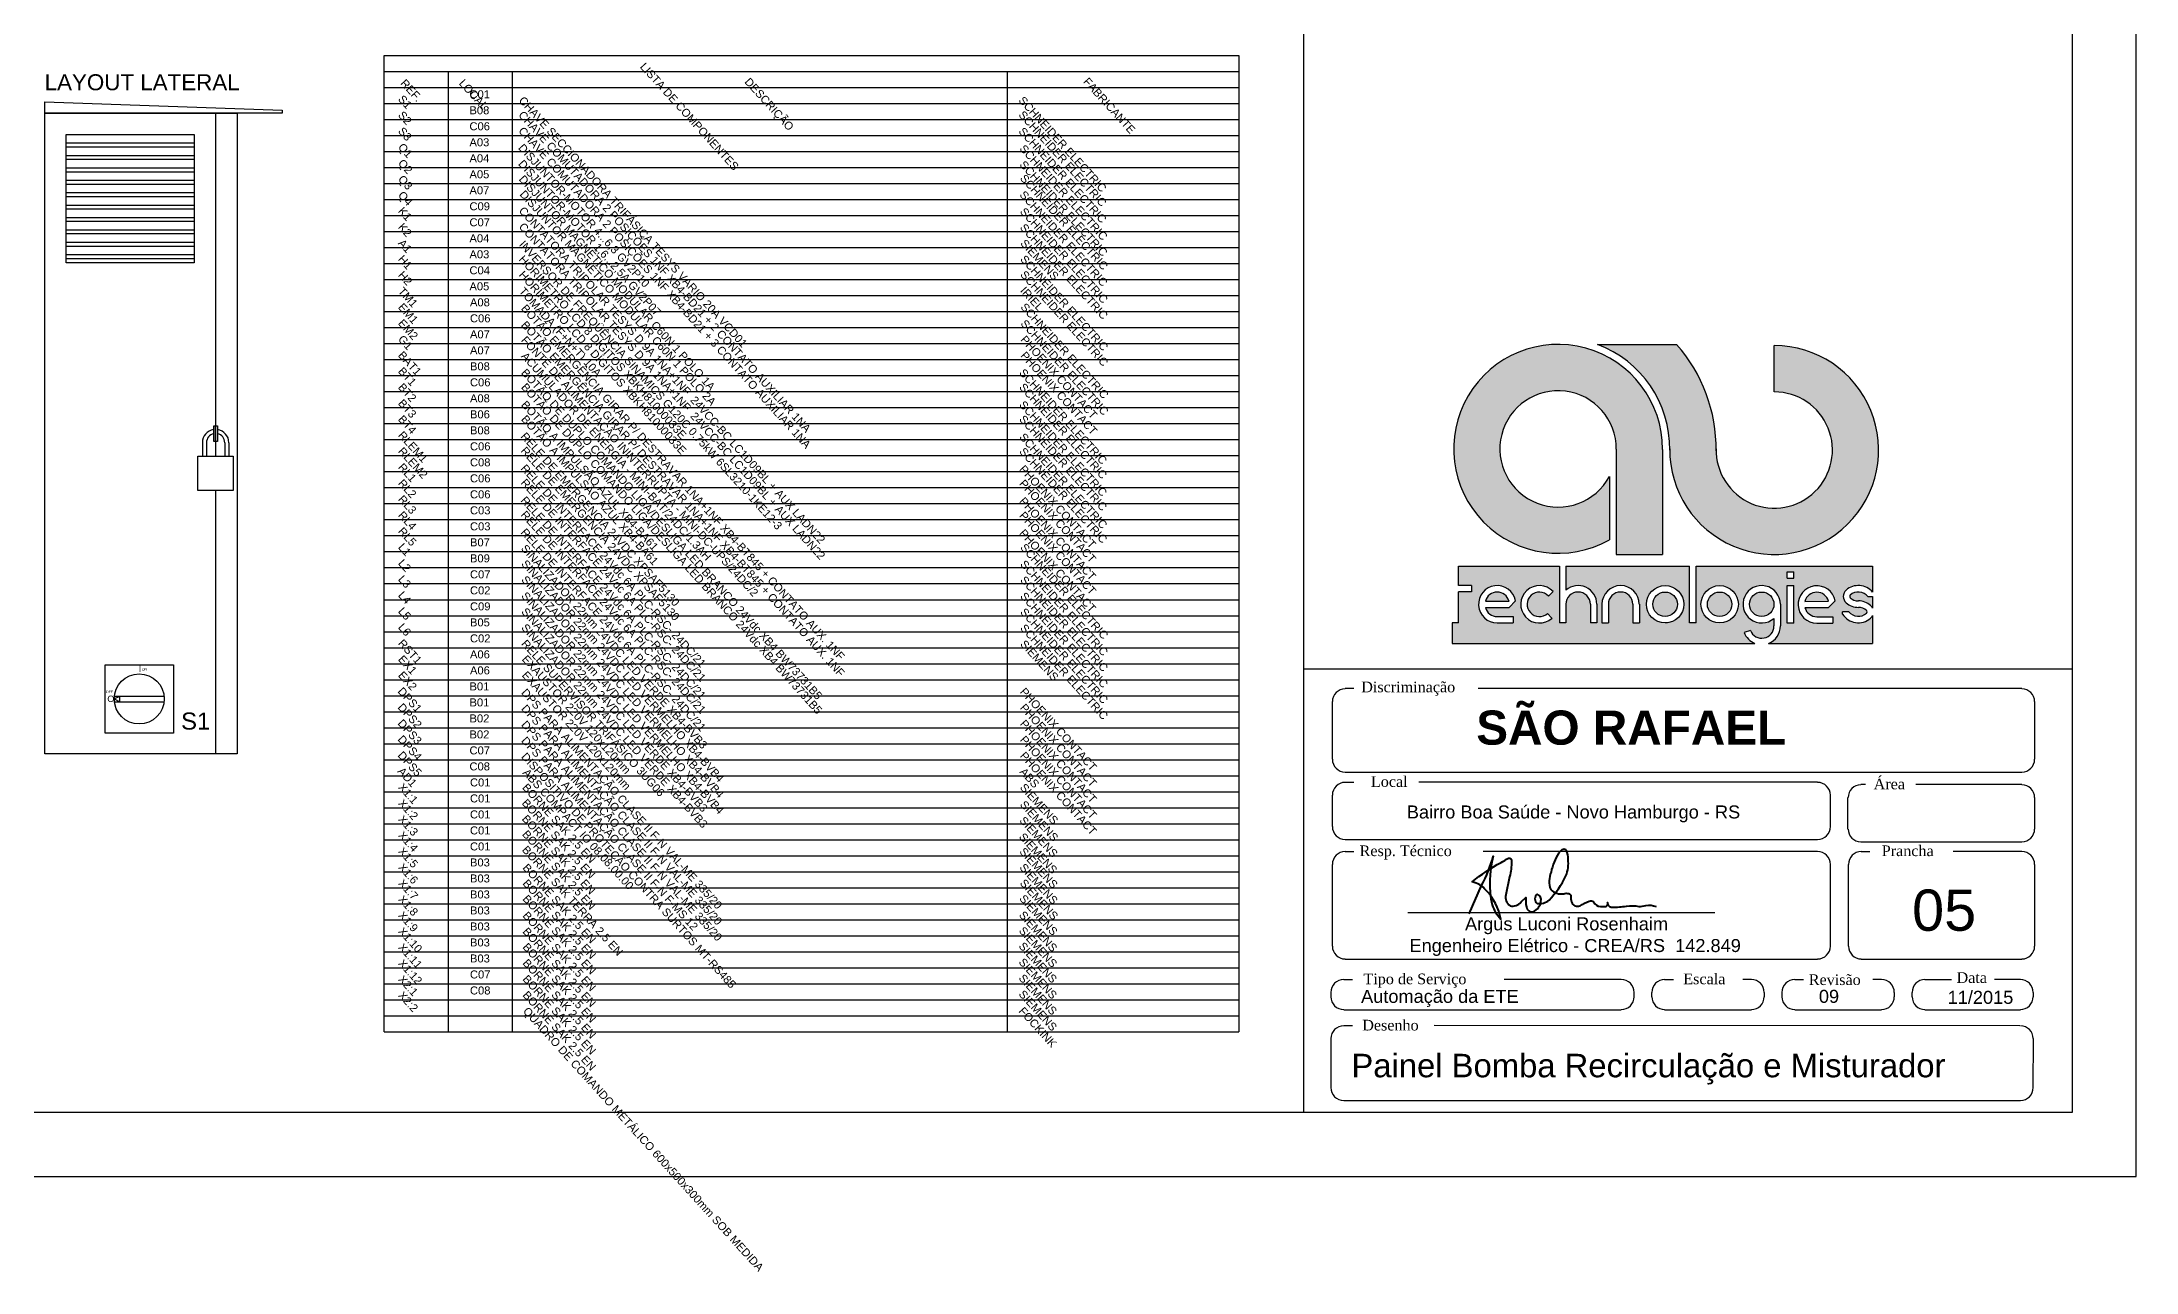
# Model space of a CAD drawing. Header units: millimetres. Extents: x 100 to 940, y 62 to 694.
# Drawn here: x 449.2 to 940, y 77.6 to 365.9 of the extents above; entities that cross this region are included whole.
import ezdxf

# ---------------------------------------------------------------- set-up
doc = ezdxf.new("R2010")
doc.units = ezdxf.units.MM
doc.layers.add('selo', color=7, linetype='Continuous')
doc.styles.add('Notes', font='Arial.ttf', dxfattribs={"height": 3})
doc.styles.get("Standard").update_dxf_attribs({"font": 'Arial.ttf'})

msp = doc.modelspace()

# ---------------------------------------------------------------- hatches: boundary and pattern name
at = {"layer": 'selo'}
h = msp.add_hatch(color=0, dxfattribs=at)
h.dxf.hatch_style = 1
h.paths.add_polyline_path([(832.33, 294.98), (813.8, 294.98, -0.314958), (830.72, 270.21, 2.411144), (855.21, 294.7), (855.21, 283.86, -2.45129), (841.58, 270.52, 0.182443)])
h.paths.add_polyline_path([(835.35, 243.04), (806.37, 243.04), (806.37, 237.41, -0.642986), (813.63, 234.09), (813.63, 229.71), (812.12, 229.71), (812.12, 234.09, 1), (806.37, 234.09), (806.37, 229.71), (804.86, 229.71), (804.86, 243.04), (781.24, 243.04), (781.24, 238.48), (784.26, 238.48), (784.26, 236.97), (781.23, 236.97), (781.23, 229.71), (779.69, 229.71), (779.69, 224.92), (850.67, 224.92, -0.214084), (848.15, 227.48), (849.6, 227.91, 0.821242), (855.14, 229.01), (855.14, 230.78, -4.60202), (856.65, 234.09), (856.65, 229.01, -0.309238), (853.85, 224.92), (878.25, 224.92), (878.25, 231.45, -0.100697), (877.78, 230.83, -0.45988), (871.2, 231.81), (871.2, 232.32), (872.69, 232.32, 0.427074), (876.81, 232, 0.410877), (876.82, 232.63, 0.186203), (874.92, 233.36, -0.181325), (872.05, 234.44, -0.458616), (872.04, 237.41, -0.41774), (878.25, 236.93), (878.25, 243.04), (836.89, 243.04), (836.89, 229.71), (835.35, 229.71)])
h.paths.add_polyline_path([(834.02, 234.09, -1), (825.25, 234.09, -1)], flags=16)
h.paths.add_polyline_path([(832.51, 234.09, -1), (826.76, 234.09, -1)], flags=0)
h.paths.add_polyline_path([(846.79, 234.09, -1), (838.03, 234.09, -1)], flags=16)
h.paths.add_polyline_path([(845.28, 234.09, -1), (839.54, 234.09, -1)], flags=0)
h.paths.add_polyline_path([(823.59, 234.09), (823.59, 229.71), (822.08, 229.71), (822.08, 234.09, 1), (816.33, 234.09), (816.33, 229.71), (814.82, 229.71), (814.82, 234.09, -1)], flags=16)
h.paths.add_polyline_path([(858.22, 241.69), (859.76, 241.69), (859.76, 240.17), (858.22, 240.17)], flags=16)
h.paths.add_polyline_path([(858.22, 238.48), (859.76, 238.48), (859.76, 229.67), (858.22, 229.67)], flags=16)
h.paths.add_polyline_path([(869.47, 234.88), (867.94, 233.3), (862.39, 233.3, 0.338023), (865.17, 231.18), (868.91, 231.18), (868.91, 229.67), (865.17, 229.67, -2.123663)], flags=16)
h.paths.add_polyline_path([(862.38, 234.78, -0.767778), (867.94, 234.81)], flags=0)
h.paths.add_polyline_path([(803.38, 237.05), (802.27, 236.02, 2.414214), (802.1, 231.96), (803.12, 230.85, -2.414214)], flags=16)
h.paths.add_polyline_path([(794.59, 234.92), (793.05, 233.34), (787.51, 233.34, 0.338023), (790.28, 231.22), (794.03, 231.22), (794.03, 229.71), (790.28, 229.71, -2.123663)], flags=16)
h.paths.add_polyline_path([(793.05, 234.85), (787.5, 234.82, -0.767778)], flags=0)
h.paths.add_polyline_path([(826.76, 234.09, 1), (832.51, 234.09, 1)], flags=0)
h.paths.add_polyline_path([(845.28, 234.09, 1), (839.54, 234.09, 1)], flags=0)
h.paths.add_polyline_path([(849.39, 234.09, 1), (855.14, 234.09, 1)], flags=17)
h.paths.add_polyline_path([(867.94, 234.81, 0.767778), (862.38, 234.78)], flags=0)
h.paths.add_polyline_path([(874.9, 234.87, -0.181325), (877.77, 233.8, -0.101013), (878.25, 233.18), (878.25, 235.92), (877.13, 235.92, 0.427074), (873.01, 236.24, 0.410877), (873, 235.61, 0.186203)], flags=17)
h.paths.add_polyline_path([(793.05, 234.85, 0.767778), (787.5, 234.82)], flags=0)
h = msp.add_hatch(color=0, dxfattribs=at)
h.dxf.hatch_style = 1
h.paths.add_polyline_path([(816.57, 249.21), (816.57, 264.06, -8.182778), (818.19, 270.43), (818.19, 245.77), (829, 245.77), (829, 270.37, 3.718524)])
h = msp.add_hatch(color=0, dxfattribs=at)
h.dxf.hatch_style = 1
h.paths.add_polyline_path([(787.5, 234.82), (793.05, 234.85, 0.767778)])
h.paths.add_polyline_path([(826.76, 234.09, 1), (832.51, 234.09, 1)])
h.paths.add_polyline_path([(839.54, 234.09, 1), (845.28, 234.09, 1)])
h.paths.add_polyline_path([(862.38, 234.78), (867.94, 234.81, 0.767778)])

# ---------------------------------------------------------------- linework, layer by layer
for p, q in [((745, 115), (745, 679)), ((529.47, 133.92), (529.47, 362.67)), ((529.47, 362.67), (729.72, 362.67)), ((529.47, 358.92), (729.72, 358.92)), ((544.47, 358.92), (544.47, 133.92)), ((559.47, 358.92), (559.47, 133.92)), ((675.48, 358.92), (675.48, 133.92)), ((729.72, 362.67), (729.72, 133.92)), ((529.47, 355.17), (729.72, 355.17)), ((489.96, 349.17), (489.96, 268.83)), ((529.47, 351.42), (729.72, 351.42)), ((529.47, 347.67), (729.72, 347.67)), ((529.47, 343.92), (729.72, 343.92)), ((484.96, 342.17), (454.92, 342.17)), ((454.92, 341.26), (484.96, 341.26)), ((454.92, 339.26), (484.96, 339.26)), ((529.47, 340.17), (729.72, 340.17)), ((454.92, 338.36), (484.96, 338.36)), ((454.92, 336.36), (484.96, 336.36)), ((454.92, 335.46), (484.96, 335.46)), ((529.47, 336.42), (729.72, 336.42)), ((454.92, 333.45), (484.96, 333.45)), ((454.92, 332.55), (484.96, 332.55)), ((454.92, 330.55), (484.96, 330.55)), ((454.92, 329.65), (484.96, 329.65)), ((529.47, 332.67), (729.72, 332.67)), ((529.47, 328.92), (729.72, 328.92)), ((454.92, 327.65), (484.96, 327.65)), ((454.92, 326.75), (484.96, 326.75)), ((454.92, 324.74), (484.96, 324.74)), ((529.47, 325.17), (729.72, 325.17)), ((454.92, 323.84), (484.96, 323.84)), ((454.92, 321.84), (484.96, 321.84)), ((454.92, 320.94), (484.96, 320.94)), ((529.47, 321.42), (729.72, 321.42)), ((454.92, 318.94), (484.96, 318.94)), ((454.92, 318.04), (484.96, 318.04)), ((454.92, 316.03), (484.96, 316.03)), ((454.92, 315.13), (484.96, 315.13)), ((529.47, 317.67), (729.72, 317.67)), ((529.47, 313.92), (729.72, 313.92)), ((529.47, 310.17), (729.72, 310.17)), ((529.47, 306.42), (729.72, 306.42)), ((529.47, 302.67), (729.72, 302.67)), ((529.47, 298.92), (729.72, 298.92)), ((529.47, 295.17), (729.72, 295.17)), ((529.47, 291.42), (729.72, 291.42)), ((529.47, 287.67), (729.72, 287.67)), ((529.47, 283.92), (729.72, 283.92)), ((529.47, 280.17), (729.72, 280.17)), ((529.47, 276.42), (729.72, 276.42)), ((529.47, 272.67), (729.72, 272.67)), ((529.47, 268.92), (729.72, 268.92)), ((529.47, 265.17), (729.72, 265.17)), ((489.96, 260.76), (489.96, 199.02)), ((529.47, 261.42), (729.72, 261.42)), ((529.47, 257.67), (729.72, 257.67)), ((529.47, 253.92), (729.72, 253.92)), ((529.47, 250.17), (729.72, 250.17)), ((529.47, 246.42), (729.72, 246.42)), ((529.47, 242.67), (729.72, 242.67)), ((529.47, 238.92), (729.72, 238.92)), ((529.47, 235.17), (729.72, 235.17)), ((529.47, 231.42), (729.72, 231.42)), ((529.47, 227.67), (729.72, 227.67)), ((529.47, 227.67), (729.72, 227.67)), ((529.47, 223.92), (729.72, 223.92)), ((529.47, 220.17), (729.72, 220.17)), ((529.47, 216.42), (729.72, 216.42)), ((466.19, 211.91), (467.53, 212.58)), ((466.19, 211.91), (467.53, 211.24)), ((466.23, 212.58), (477.89, 212.58)), ((466.23, 211.24), (477.89, 211.24)), ((467.53, 211.24), (467.53, 212.58)), ((529.47, 212.67), (729.72, 212.67)), ((529.47, 208.92), (729.72, 208.92)), ((529.47, 205.17), (729.72, 205.17)), ((529.47, 201.42), (729.72, 201.42)), ((529.47, 197.67), (729.72, 197.67)), ((529.47, 193.92), (729.72, 193.92)), ((529.47, 190.17), (729.72, 190.17)), ((529.47, 186.42), (729.72, 186.42)), ((529.47, 186.42), (729.72, 186.42)), ((529.47, 182.67), (729.72, 182.67)), ((529.47, 178.92), (729.72, 178.92)), ((529.47, 175.17), (729.72, 175.17)), ((529.47, 171.42), (729.72, 171.42)), ((529.47, 167.67), (729.72, 167.67)), ((529.47, 163.92), (729.72, 163.92)), ((529.47, 160.17), (729.72, 160.17)), ((529.47, 156.42), (729.72, 156.42)), ((529.47, 152.67), (729.72, 152.67)), ((529.47, 148.92), (729.72, 148.92)), ((529.47, 145.17), (729.72, 145.17)), ((529.47, 141.42), (729.72, 141.42)), ((529.47, 137.67), (729.72, 137.67)), ((529.47, 133.92), (729.72, 133.92))]:
    msp.add_line(p, q)
at = {"linetype": 'Continuous'}
for p, q in [((489.96, 272.25), (489.96, 275.94)), ((486.86, 271.96), (486.86, 268.83)), ((487.82, 271.96), (487.82, 268.83)), ((492.1, 271.96), (492.1, 268.83)), ((493.06, 271.96), (493.06, 268.83))]:
    msp.add_line(p, q, dxfattribs=at)
for points in [[(100, 100), (940, 100), (940, 693.94), (100, 693.94)], [(150, 679), (925, 679), (925, 115), (150, 115)], [(449.91, 351.84), (505.55, 349.84), (505.55, 349.17), (449.91, 349.17)], [(449.91, 349.17), (494.97, 349.17), (494.97, 199.02), (449.91, 199.02)], [(454.92, 344.17), (484.96, 344.17), (484.96, 314.13), (454.92, 314.13)], [(464.05, 219.92), (480.07, 219.92), (480.07, 203.9), (464.05, 203.9)]]:
    msp.add_lwpolyline(points, close=True)
for points in [[(489.51, 275.94), (490.42, 275.94), (490.42, 272.25), (489.51, 272.25)], [(485.82, 268.83), (494.1, 268.83), (494.1, 260.76), (485.82, 260.76)]]:
    msp.add_lwpolyline(points, close=True, dxfattribs=at)
msp.add_circle((472.06, 211.91), 5.87)
for radius, start, end in [(3.1, 98.4631, 180), (3.1, 0, 81.5369), (2.14, 102.3098, 180), (2.14, 0, 77.6902)]:
    msp.add_arc((489.96, 271.96), radius, start, end, dxfattribs=at)
for p in [(529.47, 358.92), (529.47, 358.92), (729.72, 358.92), (729.72, 355.17), (729.72, 351.42), (729.72, 347.67), (729.72, 343.92), (729.72, 340.17), (729.72, 336.42), (729.72, 332.67), (729.72, 328.92), (729.72, 325.17), (729.72, 321.42), (729.72, 317.67), (536.69, 193.92), (536.69, 193.92), (729.72, 190.17), (729.72, 182.67), (729.72, 178.92), (729.72, 175.17), (729.72, 171.42), (729.72, 167.67)]:
    msp.add_point(p)
at = {"layer": 'selo', "color": 0}
for p, q in [((813.8, 294.98), (832.33, 294.98)), ((855.21, 283.86), (855.21, 294.7)), ((818.19, 270.43), (818.19, 245.77)), ((829, 270.37), (829, 245.77)), ((816.57, 264.06), (816.57, 249.21)), ((818.19, 245.77), (829, 245.77)), ((781.24, 238.48), (781.24, 243.04)), ((781.24, 243.04), (804.86, 243.04)), ((804.86, 243.04), (804.86, 229.71)), ((806.37, 243.04), (806.37, 237.41)), ((806.37, 243.04), (835.35, 243.04)), ((835.35, 229.71), (835.35, 243.04)), ((836.89, 243.04), (878.25, 243.04)), ((836.89, 229.71), (836.89, 243.01)), ((858.22, 240.17), (858.22, 241.69)), ((858.22, 241.69), (859.76, 241.69)), ((859.76, 240.17), (859.76, 241.69)), ((878.25, 243.04), (878.25, 236.93)), ((781.23, 229.71), (781.23, 236.97)), ((784.26, 236.97), (781.23, 236.97)), ((784.26, 238.48), (781.24, 238.48)), ((784.26, 238.48), (784.26, 236.97)), ((802.27, 236.02), (803.38, 237.05)), ((858.22, 240.17), (859.76, 240.17)), ((858.22, 229.67), (858.22, 238.48)), ((858.22, 238.48), (859.76, 238.48)), ((859.76, 229.67), (859.76, 238.48)), ((877.13, 235.92), (878.25, 235.92)), ((878.25, 235.92), (878.25, 233.18)), ((787.5, 234.82), (793.05, 234.85)), ((787.51, 233.34), (793.05, 233.34)), ((790.28, 231.22), (794.03, 231.22)), ((793.05, 233.34), (794.59, 234.92)), ((794.03, 231.22), (794.03, 229.71)), ((802.1, 231.96), (803.12, 230.85)), ((806.37, 234.09), (806.37, 229.71)), ((812.12, 234.09), (812.12, 229.71)), ((813.63, 234.09), (813.63, 229.71)), ((814.82, 234.09), (814.82, 229.71)), ((816.33, 234.09), (816.33, 229.71)), ((822.08, 234.09), (822.08, 229.71)), ((823.59, 234.09), (823.59, 229.71)), ((855.14, 230.78), (855.14, 229.01)), ((856.65, 234.09), (856.65, 229.01)), ((862.38, 234.78), (867.94, 234.81)), ((862.39, 233.3), (867.94, 233.3)), ((865.17, 231.18), (868.91, 231.18)), ((867.94, 233.3), (869.47, 234.88)), ((868.91, 231.18), (868.91, 229.67)), ((872.69, 232.32), (871.2, 232.32)), ((871.2, 231.81), (871.2, 232.32)), ((878.25, 231.45), (878.25, 224.92)), ((781.23, 229.71), (779.69, 229.71)), ((779.69, 229.71), (779.69, 224.92)), ((790.28, 229.71), (794.03, 229.71)), ((806.37, 229.71), (804.86, 229.71)), ((813.63, 229.71), (812.12, 229.71)), ((814.82, 229.71), (816.33, 229.71)), ((822.08, 229.71), (823.59, 229.71)), ((830.17, 229.74), (829.63, 229.71)), ((836.89, 229.71), (835.35, 229.71)), ((849.6, 227.91), (848.15, 227.48)), ((859.76, 229.67), (858.22, 229.67)), ((865.17, 229.67), (868.91, 229.67)), ((779.69, 224.92), (850.67, 224.92)), ((853.85, 224.92), (878.25, 224.92)), ((745, 219), (925, 219)), ((751.61, 211.28), (751.61, 197.78)), ((756.69, 214.33), (754.66, 214.33)), ((913.21, 214.33), (785.84, 214.33)), ((916.26, 197.78), (916.26, 211.28)), ((754.66, 194.73), (913.21, 194.73)), ((754.66, 192.4), (756.69, 192.4)), ((865.35, 192.4), (771.93, 192.4)), ((876.56, 191.84), (875.51, 191.84)), ((913.21, 191.84), (888.36, 191.84)), ((751.61, 189.35), (751.61, 181.99)), ((868.39, 181.99), (868.39, 189.35)), ((872.46, 181.43), (872.46, 188.79)), ((916.26, 181.43), (916.26, 188.79)), ((754.66, 178.94), (865.35, 178.94)), ((875.51, 178.39), (913.21, 178.39)), ((751.61, 173.14), (751.61, 153.98)), ((754.66, 176.19), (756.69, 176.19)), ((865.35, 176.19), (787, 176.19)), ((868.39, 153.98), (868.39, 173.14)), ((872.55, 173.14), (872.55, 153.98)), ((875.6, 176.19), (877.63, 176.19)), ((913.21, 176.19), (897.13, 176.19)), ((916.26, 153.98), (916.26, 173.14)), ((769.31, 161.86), (841.3, 161.86)), ((754.66, 150.93), (865.35, 150.93)), ((875.6, 150.93), (913.21, 150.93)), ((751.26, 143.15), (751.26, 142.13)), ((754.31, 146.2), (756.34, 146.2)), ((819.36, 146.2), (791.92, 146.2)), ((822.41, 142.13), (822.41, 143.15)), ((826.47, 143.15), (826.47, 142.13)), ((829.52, 146.2), (831.56, 146.2)), ((849.85, 146.2), (847.82, 146.2)), ((852.9, 142.13), (852.9, 143.15)), ((856.97, 143.15), (856.97, 142.13)), ((860.01, 146.2), (862.05, 146.2)), ((880.34, 146.2), (878.31, 146.2)), ((883.39, 142.13), (883.39, 143.15)), ((887.46, 143.15), (887.46, 142.13)), ((890.51, 146.2), (896.7, 146.2)), ((912.87, 146.2), (906.79, 146.2)), ((915.92, 142.13), (915.92, 143.15)), ((754.31, 139.08), (819.36, 139.08)), ((829.52, 139.08), (849.85, 139.08)), ((860.01, 139.08), (880.34, 139.08)), ((890.51, 139.08), (912.87, 139.08)), ((754.31, 135.36), (756.34, 135.36)), ((912.72, 135.31), (775.47, 135.36)), ((751.26, 132.31), (751.26, 120.82)), ((915.89, 120.81), (915.94, 132.31)), ((754.31, 117.82), (912.89, 117.82))]:
    msp.add_line(p, q, dxfattribs=at)
msp.add_lwpolyline([(745, 115), (745, 219), (925, 219), (925, 115)], close=True, dxfattribs=at)
at = {"layer": 'selo', "color": 0, "linetype": 'Continuous', "lineweight": 40, "transparency": 33554687}
msp.add_lwpolyline([(783.71, 161.57), (786.63, 168.22, 0.05993), (789.33, 175.04, 0.114734), (789.08, 163.67, 0.105575), (791.11, 160.29, 0.152792), (787.63, 167.08, 0.174248), (784.39, 169.03, -0.042414), (791.18, 173.62, 0.031525), (792.89, 174.61, -0.590951), (793.63, 173.83, -0.072), (793.17, 170.24), (792.28, 166.01, 0.292783), (793.28, 163.42, 0.292783), (795.87, 164.34), (797.01, 165.37, 0.084237), (797.12, 163.21, 0.426622), (798.79, 162.03, 0.240648), (800.53, 164.41, 0.382176), (799.64, 166.16, 0.493606), (799.64, 163.99, 0.220907), (802.42, 164.77, 0.080728), (806.4, 170.45, 0.11357), (806.91, 174.35, 0.101958), (806.48, 176.38, 0.356196), (805.74, 176.66, 0.192525), (804.76, 175.82, 0.098877), (802.91, 171.31, 0.195151), (802.81, 167.22, 0.246302), (805.86, 166.26, -0.124424), (807.06, 166.31, -0.323775), (807.56, 165.76, 0.115641), (807.71, 164.34, 0.432756), (809.7, 163.42, -0.031443), (811.86, 164.54, -0.343208), (812.82, 164.33, 0.248336), (814.47, 163.28), (815.44, 163.24, 0.553873), (816.15, 164.19, 0.474188), (817.24, 163.13, 0.048993), (820.55, 163.35, -0.070964), (823.46, 163.31, 0.086771), (825.09, 163.52, -0.151332), (827.53, 163.24)], format="xyb", dxfattribs=at)
at = {"layer": 'selo', "color": 0}
for centre, radius in [((829.63, 234.09), 4.38), ((829.63, 234.09), 2.87), ((842.41, 234.09), 4.38), ((842.41, 234.09), 2.87), ((852.26, 234.09), 2.87)]:
    msp.add_circle(centre, radius, dxfattribs=at)
for centre, radius, start, end in [((804.54, 270.51), 24.47, 359.68, 299.4716), ((804.56, 270.5), 26.17, 359.3799, 69.3088), ((855.19, 270.24), 24.47, 179.3659, 89.9528), ((804.56, 270.5), 37.02, 359.3542, 41.3911), ((804.55, 270.5), 13.64, 359.6979, 331.8281), ((855.21, 270.23), 13.63, 178.8138, 90), ((790.28, 234.09), 4.38, 10.8601, 270), ((790.28, 234.09), 2.87, 15.2617, 165.3268), ((800.16, 234.08), 4.38, 42.6221, 312.6221), ((800.16, 234.08), 2.87, 42.6221, 312.6221), ((809.24, 234.09), 4.38, 0, 130.9618), ((809.24, 234.09), 2.87, 0, 180), ((819.2, 234.09), 4.38, 0, 180), ((819.2, 234.09), 2.87, 0, 180), ((852.26, 234.09), 4.38, 0, 310.9618), ((865.17, 234.05), 4.38, 10.8601, 270), ((865.17, 234.05), 2.87, 15.2617, 165.3268), ((873.33, 235.92), 1.96, 130.762, 229.3098), ((874.91, 234.1), 4.38, 40.2262, 130.9152), ((873.33, 235.92), 0.45, 127.1355, 232.2591), ((874.9, 237.7), 2.82, 227.7757, 270.1536), ((874.91, 234.11), 2.86, 39.285, 131.7894), ((790.28, 234.09), 2.87, 195.2942, 270), ((865.17, 234.05), 2.87, 195.2942, 270), ((874.91, 234.14), 4.38, 212.1283, 310.9152), ((874.91, 237.73), 4.37, 229.0108, 270.0418), ((874.91, 234.13), 2.86, 219.285, 311.7894), ((874.91, 230.51), 4.37, 49.0108, 90.0418), ((874.92, 230.54), 2.82, 47.7757, 90.1536), ((876.49, 232.32), 0.45, 307.1355, 52.2591), ((876.49, 232.32), 1.96, 26.2375, 49.3098), ((876.49, 232.32), 1.96, 310.762, 333.7625), ((852.26, 229.01), 4.38, 200.3996, 248.7344), ((852.26, 229.01), 2.87, 202.4229, 0), ((852.26, 229.01), 4.38, 291.2656, 0), ((754.66, 211.28), 3, 90, 180), ((913.21, 211.28), 3, 0, 90), ((754.66, 197.78), 3, 180, 270), ((913.21, 197.78), 3, 270, 0), ((754.66, 189.35), 3, 90, 180), ((865.35, 189.35), 3, 0, 90), ((875.51, 188.79), 3, 90, 180), ((913.21, 188.79), 3, 0, 90), ((754.66, 181.99), 3, 180, 270), ((865.35, 181.99), 3, 270, 0), ((875.51, 181.43), 3, 180, 270), ((913.21, 181.43), 3, 270, 0), ((754.66, 173.14), 3, 90, 180), ((865.35, 173.14), 3, 0, 90), ((875.6, 173.14), 3, 90, 180), ((913.21, 173.14), 3, 0, 90), ((754.66, 153.98), 3, 180, 270), ((865.35, 153.98), 3, 270, 0), ((875.6, 153.98), 3, 180, 270), ((913.21, 153.98), 3, 270, 0), ((754.31, 143.15), 3, 90, 180), ((819.36, 143.15), 3, 0, 90), ((829.52, 143.15), 3, 90, 180), ((849.85, 143.15), 3, 0, 90), ((860.01, 143.15), 3, 90, 180), ((880.34, 143.15), 3, 0, 90), ((890.51, 143.15), 3, 90, 180), ((912.87, 143.15), 3, 0, 90), ((754.31, 142.13), 3, 180, 270), ((819.36, 142.13), 3, 270, 0), ((829.52, 142.13), 3, 180, 270), ((849.85, 142.13), 3, 270, 0), ((860.01, 142.13), 3, 180, 270), ((880.34, 142.13), 3, 270, 0), ((890.51, 142.13), 3, 180, 270), ((912.87, 142.13), 3, 270, 0), ((754.31, 132.31), 3, 90, 180), ((912.89, 132.31), 3, 0, 90), ((754.31, 120.82), 3, 180, 270), ((912.89, 120.82), 3, 270, 0)]:
    msp.add_arc(centre, radius, start, end, dxfattribs=at)

# ---------------------------------------------------------------- texts
at = {"style": 'Notes'}
for s, p in [('LISTA DE COMPONENTES', (589.26, 359.95)), ('REF.', (533.13, 356.08)), ('LOCAL.', (546.84, 356.08)), ('DESCRIÇÃO', (613.78, 356.42)), ('FABRICANTE', (693.14, 356.45)), ('S1', (532.57, 352.35)), ('S2', (532.57, 348.6)), ('CHAVE COMUTADORA 2 POSIÇÕES 1NF XB4-BD21 + 2 CONTATO AUXILIAR 1NA', (560.77, 348.65)), ('CHAVE SECCIONADORA TRIFÁSICA TESYS VARIO 20A VCD01', (560.85, 352.04)), ('SCHNEIDER ELECTRIC', (677.98, 352.05)), ('SCHNEIDER ELECTRIC', (677.98, 348.67)), ('S3', (532.57, 344.85)), ('CHAVE COMUTADORA 2 POSIÇÕES 1NF XB4-BD21 + 3 CONTATO AUXILIAR 1NA', (560.77, 344.91)), ('SCHNEIDER ELECTRIC', (677.98, 344.8)), ('Q1', (532.57, 341.1)), ('DISJUNTOR-MOTOR 4...6,3 GV2P10', (560.74, 340.94)), ('SCHNEIDER ELECTRIC', (678.21, 340.74)), ('Q2', (532.57, 337.35)), ('Q3', (532.57, 333.6)), ('DISJUNTOR-MOTOR 1,6...2,5A GV2P07', (560.74, 337.19)), ('DISJUNTOR MAGNÉTICO MODULAR C60N 1 POLO 1A', (560.88, 333.59)), ('SCHNEIDER ELECTRIC', (678.21, 336.99)), ('SCHNEIDER ELECTRIC', (678.33, 333.8)), ('Q4', (532.57, 329.85)), ('DISJUNTOR MAGNÉTICO MODULAR C60N 1 POLO 2A', (561.07, 330.05)), ('SCHNEIDER ELECTRIC', (678.22, 329.94)), ('K1', (532.57, 326.1)), ('CONTATORA TRIPOLAR TESYS D 9A 1NA+1NF  24VCC\xadBC LC1D09BL + AUX LADN22', (560.87, 326.21)), ('SCHNEIDER ELECTRIC', (678.3, 325.99)), ('A1', (532.57, 318.6)), ('K2', (532.57, 322.35)), ('INVERSOR DE FREQÜÊNCIA SINAMICS G120C 0.75kW 6SL3210-1KE12-3', (560.94, 318.26)), ('CONTATORA TRIPOLAR TESYS D 9A 1NA+1NF  24VCC\xadBC LC1D09BL + AUX LADN22', (560.87, 322.46)), ('SCHNEIDER ELECTRIC', (678.3, 322.24)), ('SIEMENS', (678.41, 318.57)), ('H1', (532.57, 314.85)), ('HORÍMETRO LCD 8 DÍGITOS XBKH81000033E ', (560.87, 314.82)), ('SCHNEIDER ELECTRIC', (678.37, 314.84)), ('H2', (532.57, 311.1)), ('HORÍMETRO LCD 8 DÍGITOS XBKH81000033E ', (560.87, 311.18)), ('SCHNEIDER ELECTRIC', (678.37, 311.23)), ('EM1', (532.57, 303.6)), ('TM1', (532.57, 307.35)), ('TOMADA (F+N+T) 10A', (560.9, 307.35)), ('BOTÃO EMERGÊNCIA GIRAR P/ DESTRAVAR 1NA+1NF XB4-BT845 + CONTATO AUX. 1NF', (561.41, 303.31)), ('IRIEL', (678.37, 307.48)), ('SCHNEIDER ELECTRIC', (678.45, 303.63)), ('EM2', (532.57, 299.85)), ('BOTÃO EMERGÊNCIA GIRAR P/ DESTRAVAR 1NA+1NF XB4-BT845 + CONTATO AUX. 1NF', (561.41, 299.43)), ('SCHNEIDER ELECTRIC', (678.45, 299.75)), ('G1', (532.57, 296.1)), ('FONTE DE ALIMENTAÇÃO ININTERRUPTA - MINI-DC-UPS/24DC/2', (561.42, 295.87)), ('PHOENIX CONTACT', (678.45, 296)), ('BAT1', (532.57, 292.35)), ('BT1', (532.57, 288.6)), ('ACUMULADOR DE ENERGIA - MINI-BAT/24DC/1.3AH', (561.42, 292.12)), ('PHOENIX CONTACT', (678.45, 292.25)), ('BT2', (532.57, 284.85)), ('BOTÃO DE DUPLO COMANDO LIGA/DESLIGA LED BRANCO 24Vdc XB4 BW73731B5', (561.42, 288.25)), ('BOTÃO DE DUPLO COMANDO LIGA/DESLIGA LED BRANCO 24Vdc XB4 BW73731B5', (561.42, 284.87)), ('SCHNEIDER ELECTRIC', (678.11, 288.23)), ('SCHNEIDER ELECTRIC', (678.11, 284.85)), ('BT3', (532.57, 281.1)), ('BOTÃO A IMPULSÃO AZUL XB4-BA61', (561.42, 280.75)), ('SCHNEIDER ELECTRIC', (678.11, 280.73)), ('BT4', (532.57, 277.35)), ('BOTÃO A IMPULSÃO AZUL XB4-BA61', (561.42, 277.37)), ('SCHNEIDER ELECTRIC', (678.11, 277.35)), ('RLEM1', (532.58, 273.6)), ('RLEM2', (532.58, 269.85)), ('RELE DE EMERGENCIA 24VDC XPSAF5130', (561.32, 273.33)), ('RELE DE EMERGENCIA 24VDC XPSAF5130', (561.32, 269.95)), ('SCHNEIDER ELECTRIC', (678.16, 273.15)), ('SCHNEIDER ELECTRIC', (678.16, 269.77)), ('RL1', (532.58, 266.1)), ('RELE DE INTERFACE 24Vdc 6A PLC-RSC- 24DC/21', (561.32, 265.83)), ('PHOENIX CONTACT', (678.16, 265.65)), ('RL2', (532.58, 262.35)), ('RELE DE INTERFACE 24Vdc 6A PLC-RSC- 24DC/21', (561.32, 262.45)), ('PHOENIX CONTACT', (678.16, 262.27)), ('RL3', (532.58, 258.6)), ('RL4', (532.58, 254.85)), ('RELE DE INTERFACE 24Vdc 6A PLC-RSC- 24DC/21', (561.32, 258.33)), ('RELE DE INTERFACE 24Vdc 6A PLC-RSC- 24DC/21', (561.32, 254.95)), ('PHOENIX CONTACT', (678.16, 258.15)), ('PHOENIX CONTACT', (678.16, 254.77)), ('RL5', (532.58, 251.1)), ('RELE DE INTERFACE 24Vdc 6A PLC-RSC- 24DC/21', (561.32, 250.83)), ('PHOENIX CONTACT', (678.16, 250.65)), ('L1', (532.58, 247.35)), ('SINALIZADOR 22mm 24VDC LED VERDE XB4-BVB3', (561.39, 247.05)), ('SCHNEIDER ELECTRIC', (678.39, 247.28)), ('L2', (532.58, 243.6)), ('L3', (532.58, 239.85)), ('SINALIZADOR 22mm 24VDC LED VERMELHO XB4-BVB4', (561.46, 243.45)), ('SINALIZADOR 22mm 24VDC LED VERMELHO XB4-BVB4', (561.46, 239.75)), ('SCHNEIDER ELECTRIC', (678.35, 243.37)), ('SCHNEIDER ELECTRIC', (678.35, 239.66)), ('L4', (532.58, 236.1)), ('SINALIZADOR 22mm 24VDC LED VERMELHO XB4-BVB4', (561.46, 235.95)), ('SCHNEIDER ELECTRIC', (678.35, 235.87)), ('L5', (532.58, 232.35)), ('SINALIZADOR 22mm 24VDC LED VERDE XB4-BVB3', (561.46, 232.25)), ('SCHNEIDER ELECTRIC', (678.35, 232.16)), ('L6', (532.58, 228.6)), ('RST1', (532.58, 224.85)), ('SINALIZADOR 22mm 24VDC LED VERDE XB4-BVB3', (561.46, 228.5)), ('RELE SUPERVISOR TRIFÁSICO 3UG06', (561.46, 224.75)), ('SCHNEIDER ELECTRIC', (678.35, 228.41)), ('EX1', (532.58, 221.1)), ('EXAUSTOR 220V 120x120mm', (561.6, 221.12)), ('SIEMENS', (678.35, 224.66)), ('EX2', (532.58, 217.35)), ('EXAUSTOR 220V 120x120mm', (561.6, 217.37)), ('DPS1', (532.48, 213.6)), ('DPS PARA ALIMENTAÇÃO CLASE II F-N VAL-ME 335/20', (561.44, 213.27)), ('PHOENIX CONTACT', (678.32, 213.48)), ('DPS2', (532.48, 209.85)), ('DPS3', (532.48, 206.1)), ('DPS PARA ALIMENTAÇÃO CLASE II F-N VAL-ME 335/20', (561.44, 209.52)), ('DPS PARA ALIMENTAÇÃO CLASE II F-N VAL-ME 335/20', (561.44, 205.77)), ('PHOENIX CONTACT', (678.32, 209.73)), ('PHOENIX CONTACT', (678.32, 205.98)), ('DPS4', (532.48, 202.35)), ('DPS PARA ALIMENTAÇÃO CLASE II F-N F-MS 12', (561.44, 202.02)), ('PHOENIX CONTACT', (678.32, 202.23)), ('DPS5', (532.48, 198.6)), ('DISPOSITIVO DE PROTEÇÃO CONTRA SURTOS MT-RS485', (561.44, 198.27)), ('PHOENIX CONTACT', (678.32, 198.48)), ('AD1', (532.48, 194.85)), ('X1:1', (532.58, 191.1)), ('ABS COMPACT IO 08.08.00.00', (561.78, 194.52)), ('BORNE SAK 2.5 EN', (561.68, 191.06)), ('ABS', (678.24, 194.73)), ('SIEMENS', (678.3, 191.06)), ('X1:2', (532.58, 187.35)), ('BORNE SAK 2.5 EN', (561.58, 187.42)), ('SIEMENS', (678.31, 187.04)), ('X1:3', (532.58, 183.6)), ('BORNE SAK 2.5 EN', (561.6, 183.71)), ('SIEMENS', (678.18, 183.31)), ('X1:4', (532.58, 179.85)), ('X1:5', (532.58, 176.1)), ('BORNE SAK TERRA 2.5 EN', (561.62, 176.45)), ('BORNE SAK 2.5 EN', (561.66, 180.1)), ('SIEMENS', (678.07, 179.47)), ('SIEMENS', (678.18, 176.04)), ('X1:6', (532.58, 172.35)), ('BORNE SAK 2.5 EN', (561.76, 172.25)), ('SIEMENS', (678.2, 172.31)), ('X1:7', (532.58, 168.6)), ('BORNE SAK 2.5 EN', (561.76, 168.59)), ('SIEMENS', (678.27, 168.65)), ('X1:8', (532.58, 164.85)), ('X1:9', (532.58, 161.1)), ('BORNE SAK 2.5 EN', (561.76, 164.96)), ('BORNE SAK 2.5 EN', (561.76, 161.04)), ('SIEMENS', (678.07, 161.17)), ('SIEMENS', (678.16, 165.02)), ('X1:10', (532.58, 157.35)), ('BORNE SAK 2.5 EN', (561.76, 157.31)), ('SIEMENS', (678.04, 157.51)), ('X1:11', (532.58, 153.6)), ('BORNE SAK 2.5 EN', (561.76, 153.67)), ('SIEMENS', (678.01, 153.88)), ('X1:12', (532.58, 149.85)), ('X2:1', (532.58, 146.1)), ('BORNE SAK 2.5 EN', (561.76, 149.92)), ('BORNE SAK 2.5 EN', (561.76, 146.17)), ('SIEMENS', (678.01, 150.13)), ('SIEMENS', (678.01, 146.38)), ('X2:2', (532.58, 142.35)), ('BORNE SAK 2.5 EN', (561.76, 142.42)), ('SIEMENS', (678.01, 142.63)), ('QUADRO DE COMANDO METÁLICO 600x500x300mm SOB MEDIDA', (561.85, 138.65)), ('FOCKINK', (678.01, 138.67))]:
    msp.add_text(s, height=1.875, rotation=312.1646, dxfattribs=at).set_placement(p)
for s, p in [('C01', (549.44, 352.66)), ('B08', (549.44, 348.91)), ('C06', (549.44, 345.16)), ('A03', (549.44, 341.41)), ('A04', (549.44, 337.66)), ('A05', (549.44, 333.91)), ('A07', (549.44, 330.16)), ('C09', (549.44, 326.41)), ('C07', (549.44, 322.66)), ('A04', (549.44, 318.91)), ('A03', (549.44, 315.16)), ('A05', (549.44, 307.66)), ('C04', (549.44, 311.41)), ('A08', (549.56, 303.91)), ('C06', (549.56, 300.16)), ('A07', (549.56, 296.41)), ('A07', (549.56, 292.66)), ('B08', (549.56, 288.91)), ('C06', (549.56, 285.16)), ('A08', (549.56, 281.41)), ('B06', (549.56, 277.66)), ('B08', (549.56, 273.91)), ('C06', (549.56, 270.16)), ('C08', (549.56, 266.41)), ('C06', (549.56, 262.66)), ('C06', (549.56, 258.91)), ('C03', (549.56, 255.16)), ('C03', (549.56, 251.41)), ('B07', (549.56, 247.66)), ('B09', (549.56, 243.91)), ('C07', (549.56, 240.16)), ('C02', (549.56, 236.41)), ('C09', (549.56, 232.66)), ('B05', (549.56, 228.91)), ('C02', (549.56, 225.16)), ('A06', (549.56, 221.41)), ('A06', (549.56, 217.66)), ('B01', (549.45, 213.91)), ('B01', (549.45, 210.16)), ('B02', (549.45, 206.41)), ('B02', (549.45, 202.66)), ('C08', (549.44, 195.16)), ('C07', (549.45, 198.91)), ('C01', (549.56, 191.41)), ('C01', (549.56, 187.66)), ('C01', (549.56, 183.91)), ('C01', (549.56, 180.16)), ('C01', (549.56, 176.41)), ('B03', (549.56, 172.66)), ('B03', (549.56, 168.91)), ('B03', (549.56, 165.16)), ('B03', (549.56, 161.41)), ('B03', (549.56, 157.66)), ('B03', (549.56, 153.91)), ('C07', (549.56, 146.41)), ('B03', (549.56, 150.16)), ('C08', (549.56, 142.66))]:
    msp.add_text(s, height=1.875, dxfattribs=at).set_placement(p)
at = {"attachment_point": 1, "style": 'Notes'}
for s, width, insert, char_height in [('LAYOUT LATERAL', 141.5358, (449.89, 358.29), 3.75), ('I', 9.573, (471.94, 219.7), 1.5), ('ON', 8.4126, (472.64, 219.12), 0.601), ('OFF', 11.6036, (464.23, 213.87), 0.601), ('O', 7.8324, (464.58, 212.69), 1.5), ('S1', 3.5666, (481.87, 208.73), 4.005)]:
    msp.add_mtext_dynamic_manual_height_columns(s, width=width, gutter_width=15, heights=[0], dxfattribs=dict(at, insert=insert, char_height=char_height))
at = {"layer": 'selo', "color": 0, "attachment_point": 1}
for s, insert, char_height, width in [('\\FTIMES.TTF;Discriminação', (758.42, 215.97), 2.5, 101.64), ('\\FTIMES.TTF;Local', (760.69, 193.8), 2.5, 81.312), ('\\FTIMES.TTF;Área', (878.5, 193.24), 2.5, 81.312), ('\\FTIMES.TTF;Resp. Técnico', (758.04, 177.58), 2.5, 101.64), ('\\FTIMES.TTF;Prancha', (880.4, 177.58), 2.5, 101.64), ('05', (887.5, 167.25), 9.667, 225.5527), ('\\FTIMES.TTF;Tipo de Serviço', (758.94, 147.56), 2.5, 101.64), ('\\FTIMES.TTF;Escala', (833.89, 147.56), 2.5, 40.656), ('{\\Ftimes.ttf|c0;Revisão}', (863.3, 147.37), 2.5, 101.64), ('\\FTIMES.TTF;Data', (897.92, 147.87), 2.5, 40.656), ('Automação da ETE', (758.38, 143.74), 3.0492, 71.148), ('09', (865.66, 143.74), 3.049, 71.148), ('11/2015', (895.83, 143.51), 3.049, 71.148), ('{\\Ftimes.ttf|c0;Desenho}', (758.66, 136.72), 2.5, 101.64), ('Painel Bomba Recirculação e Misturador', (756.12, 128.75), 5.5, 331.5847)]:
    msp.add_mtext(s, dxfattribs=dict(at, insert=insert, char_height=char_height, width=width))
for s, insert, char_height in [('{\\fArial|b1|i0|c0|p34;SÃO RAFAEL}', (785.37, 209.19), 8), ('Bairro Boa Saúde - Novo Hamburgo - RS', (769.1, 186.95), 3.0492), ('           Argus Luconi Rosenhaim\\PEngenheiro Elétrico - CREA/RS  142.849', (769.72, 160.73), 3.0492)]:
    msp.add_mtext(s, dxfattribs=dict(at, insert=insert, char_height=char_height))

doc.saveas('drawing.dxf')
